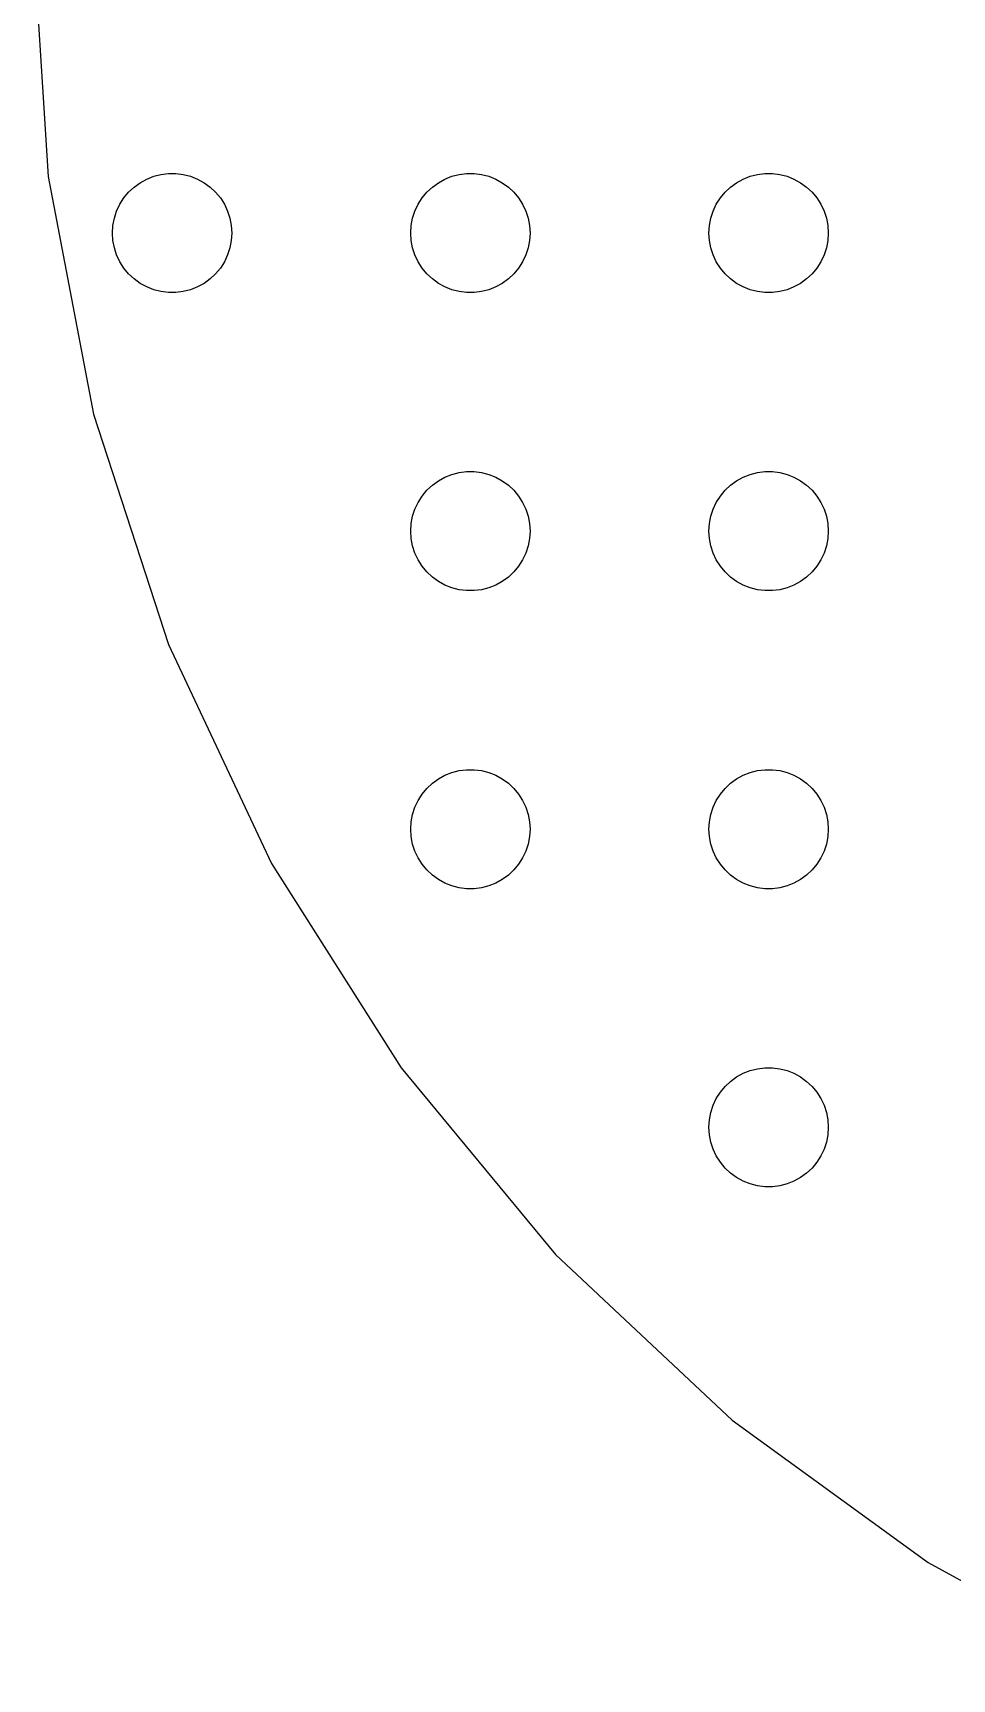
# Model space of a CAD drawing. Header units: metres. Extents: x -97 to 97, y -97 to 97.
# Drawn here: x -97 to -50.8, y -87.8 to -4.9 of the extents above; entities that cross this region are included whole.
import ezdxf

# ---------------------------------------------------------------- set-up
doc = ezdxf.new("R2010")
doc.units = ezdxf.units.M

msp = doc.modelspace()

# ---------------------------------------------------------------- linework, layer by layer
for p, q in [((-97, 0), (-96.2351, -12.1573)), ((-96.2351, -12.1573), (-93.9526, -24.1229)), ((-91.6075, -12.467), (-91.2773, -12.2855)), ((-91.2773, -12.2855), (-90.927, -12.1468)), ((-90.927, -12.1468), (-90.5621, -12.0531)), ((-90.5621, -12.0531), (-90.1884, -12.0059)), ((-90.1884, -12.0059), (-89.8116, -12.0059)), ((-89.8116, -12.0059), (-89.4379, -12.0531)), ((-89.4379, -12.0531), (-89.073, -12.1468)), ((-89.073, -12.1468), (-88.7227, -12.2855)), ((-88.7227, -12.2855), (-88.3925, -12.467)), ((-76.6075, -12.467), (-76.2773, -12.2855)), ((-76.2773, -12.2855), (-75.927, -12.1468)), ((-75.927, -12.1468), (-75.5621, -12.0531)), ((-75.5621, -12.0531), (-75.1884, -12.0059)), ((-75.1884, -12.0059), (-74.8116, -12.0059)), ((-74.8116, -12.0059), (-74.4379, -12.0531)), ((-74.4379, -12.0531), (-74.073, -12.1468)), ((-74.073, -12.1468), (-73.7227, -12.2855)), ((-73.7227, -12.2855), (-73.3925, -12.467)), ((-61.6075, -12.467), (-61.2773, -12.2855)), ((-61.2773, -12.2855), (-60.927, -12.1468)), ((-60.927, -12.1468), (-60.5621, -12.0531)), ((-60.5621, -12.0531), (-60.1884, -12.0059)), ((-60.1884, -12.0059), (-59.8116, -12.0059)), ((-59.8116, -12.0059), (-59.4379, -12.0531)), ((-59.4379, -12.0531), (-59.0729, -12.1468)), ((-59.0729, -12.1468), (-58.7227, -12.2855)), ((-58.7227, -12.2855), (-58.3925, -12.467)), ((-92.6289, -13.5547), (-92.427, -13.2366)), ((-92.427, -13.2366), (-92.1869, -12.9464)), ((-92.1869, -12.9464), (-91.9123, -12.6884)), ((-91.9123, -12.6884), (-91.6075, -12.467)), ((-88.3925, -12.467), (-88.0877, -12.6884)), ((-88.0877, -12.6884), (-87.8131, -12.9464)), ((-87.8131, -12.9464), (-87.573, -13.2366)), ((-87.573, -13.2366), (-87.3711, -13.5547)), ((-77.6289, -13.5547), (-77.427, -13.2366)), ((-77.427, -13.2366), (-77.1869, -12.9464)), ((-77.1869, -12.9464), (-76.9123, -12.6884)), ((-76.9123, -12.6884), (-76.6075, -12.467)), ((-73.3925, -12.467), (-73.0877, -12.6884)), ((-73.0877, -12.6884), (-72.8131, -12.9464)), ((-72.8131, -12.9464), (-72.573, -13.2366)), ((-72.573, -13.2366), (-72.3711, -13.5547)), ((-62.6289, -13.5547), (-62.427, -13.2366)), ((-62.427, -13.2366), (-62.1869, -12.9464)), ((-62.1869, -12.9464), (-61.9123, -12.6884)), ((-61.9123, -12.6884), (-61.6075, -12.467)), ((-58.3925, -12.467), (-58.0877, -12.6884)), ((-58.0877, -12.6884), (-57.8131, -12.9464)), ((-57.8131, -12.9464), (-57.5729, -13.2366)), ((-57.5729, -13.2366), (-57.3711, -13.5547)), ((-92.9057, -14.2539), (-92.7893, -13.8956)), ((-92.7893, -13.8956), (-92.6289, -13.5547)), ((-87.3711, -13.5547), (-87.2107, -13.8956)), ((-87.2107, -13.8956), (-87.0943, -14.2539)), ((-77.9057, -14.2539), (-77.7893, -13.8956)), ((-77.7893, -13.8956), (-77.6289, -13.5547)), ((-72.3711, -13.5547), (-72.2107, -13.8956)), ((-72.2107, -13.8956), (-72.0943, -14.2539)), ((-62.9057, -14.2539), (-62.7893, -13.8956)), ((-62.7893, -13.8956), (-62.6289, -13.5547)), ((-57.3711, -13.5547), (-57.2107, -13.8956)), ((-57.2107, -13.8956), (-57.0942, -14.2539)), ((-93, -15), (-92.9763, -14.624)), ((-92.9763, -14.624), (-92.9057, -14.2539)), ((-87.0943, -14.2539), (-87.0237, -14.624)), ((-87.0237, -14.624), (-87, -15)), ((-78, -15), (-77.9763, -14.624)), ((-77.9763, -14.624), (-77.9057, -14.2539)), ((-72.0943, -14.2539), (-72.0237, -14.624)), ((-72.0237, -14.624), (-72, -15)), ((-63, -15), (-62.9763, -14.624)), ((-62.9763, -14.624), (-62.9057, -14.2539)), ((-57.0942, -14.2539), (-57.0237, -14.624)), ((-57.0237, -14.624), (-57, -15)), ((-92.9763, -15.376), (-93, -15)), ((-92.9057, -15.7461), (-92.9763, -15.376)), ((-87.0237, -15.376), (-87.0943, -15.7461)), ((-87, -15), (-87.0237, -15.376)), ((-77.9763, -15.376), (-78, -15)), ((-77.9057, -15.7461), (-77.9763, -15.376)), ((-72.0237, -15.376), (-72.0943, -15.7461)), ((-72, -15), (-72.0237, -15.376)), ((-62.9763, -15.376), (-63, -15)), ((-62.9057, -15.7461), (-62.9763, -15.376)), ((-57.0237, -15.376), (-57.0942, -15.7461)), ((-57, -15), (-57.0237, -15.376)), ((-92.7893, -16.1044), (-92.9057, -15.7461)), ((-92.6289, -16.4453), (-92.7893, -16.1044)), ((-92.427, -16.7634), (-92.6289, -16.4453)), ((-87.3711, -16.4453), (-87.573, -16.7634)), ((-87.2107, -16.1044), (-87.3711, -16.4453)), ((-87.0943, -15.7461), (-87.2107, -16.1044)), ((-77.7893, -16.1044), (-77.9057, -15.7461)), ((-77.6289, -16.4453), (-77.7893, -16.1044)), ((-77.427, -16.7634), (-77.6289, -16.4453)), ((-72.3711, -16.4453), (-72.573, -16.7634)), ((-72.2107, -16.1044), (-72.3711, -16.4453)), ((-72.0943, -15.7461), (-72.2107, -16.1044)), ((-62.7893, -16.1044), (-62.9057, -15.7461)), ((-62.6289, -16.4453), (-62.7893, -16.1044)), ((-62.427, -16.7634), (-62.6289, -16.4453)), ((-57.3711, -16.4453), (-57.5729, -16.7634)), ((-57.2107, -16.1044), (-57.3711, -16.4453)), ((-57.0942, -15.7461), (-57.2107, -16.1044)), ((-92.1869, -17.0536), (-92.427, -16.7634)), ((-91.9123, -17.3115), (-92.1869, -17.0536)), ((-91.6075, -17.533), (-91.9123, -17.3115)), ((-88.0877, -17.3115), (-88.3925, -17.533)), ((-87.8131, -17.0536), (-88.0877, -17.3115)), ((-87.573, -16.7634), (-87.8131, -17.0536)), ((-77.1869, -17.0536), (-77.427, -16.7634)), ((-76.9123, -17.3115), (-77.1869, -17.0536)), ((-76.6075, -17.533), (-76.9123, -17.3115)), ((-73.0877, -17.3115), (-73.3925, -17.533)), ((-72.8131, -17.0536), (-73.0877, -17.3115)), ((-72.573, -16.7634), (-72.8131, -17.0536)), ((-62.1869, -17.0536), (-62.427, -16.7634)), ((-61.9123, -17.3115), (-62.1869, -17.0536)), ((-61.6075, -17.533), (-61.9123, -17.3115)), ((-58.0877, -17.3115), (-58.3925, -17.533)), ((-57.8131, -17.0536), (-58.0877, -17.3115)), ((-57.5729, -16.7634), (-57.8131, -17.0536)), ((-91.2773, -17.7145), (-91.6075, -17.533)), ((-90.927, -17.8532), (-91.2773, -17.7145)), ((-90.5621, -17.9469), (-90.927, -17.8532)), ((-90.1884, -17.9941), (-90.5621, -17.9469)), ((-89.8116, -17.9941), (-90.1884, -17.9941)), ((-89.4379, -17.9469), (-89.8116, -17.9941)), ((-89.073, -17.8532), (-89.4379, -17.9469)), ((-88.7227, -17.7145), (-89.073, -17.8532)), ((-88.3925, -17.533), (-88.7227, -17.7145)), ((-76.2773, -17.7145), (-76.6075, -17.533)), ((-75.927, -17.8532), (-76.2773, -17.7145)), ((-75.5621, -17.9469), (-75.927, -17.8532)), ((-75.1884, -17.9941), (-75.5621, -17.9469)), ((-74.8116, -17.9941), (-75.1884, -17.9941)), ((-74.4379, -17.9469), (-74.8116, -17.9941)), ((-74.073, -17.8532), (-74.4379, -17.9469)), ((-73.7227, -17.7145), (-74.073, -17.8532)), ((-73.3925, -17.533), (-73.7227, -17.7145)), ((-61.2773, -17.7145), (-61.6075, -17.533)), ((-60.927, -17.8532), (-61.2773, -17.7145)), ((-60.5621, -17.9469), (-60.927, -17.8532)), ((-60.1884, -17.9941), (-60.5621, -17.9469)), ((-59.8116, -17.9941), (-60.1884, -17.9941)), ((-59.4379, -17.9469), (-59.8116, -17.9941)), ((-59.0729, -17.8532), (-59.4379, -17.9469)), ((-58.7227, -17.7145), (-59.0729, -17.8532)), ((-58.3925, -17.533), (-58.7227, -17.7145)), ((-93.9526, -24.1229), (-90.1883, -35.7081)), ((-76.6075, -27.467), (-76.2773, -27.2855)), ((-76.2773, -27.2855), (-75.927, -27.1468)), ((-75.927, -27.1468), (-75.5621, -27.0531)), ((-75.5621, -27.0531), (-75.1884, -27.0059)), ((-75.1884, -27.0059), (-74.8116, -27.0059)), ((-74.8116, -27.0059), (-74.4379, -27.0531)), ((-74.4379, -27.0531), (-74.073, -27.1468)), ((-74.073, -27.1468), (-73.7227, -27.2855)), ((-73.7227, -27.2855), (-73.3925, -27.467)), ((-61.6075, -27.467), (-61.2773, -27.2855)), ((-61.2773, -27.2855), (-60.927, -27.1468)), ((-60.927, -27.1468), (-60.5621, -27.0531)), ((-60.5621, -27.0531), (-60.1884, -27.0059)), ((-60.1884, -27.0059), (-59.8116, -27.0059)), ((-59.8116, -27.0059), (-59.4379, -27.0531)), ((-59.4379, -27.0531), (-59.0729, -27.1468)), ((-59.0729, -27.1468), (-58.7227, -27.2855)), ((-58.7227, -27.2855), (-58.3925, -27.467)), ((-77.427, -28.2366), (-77.1869, -27.9464)), ((-77.1869, -27.9464), (-76.9123, -27.6884)), ((-76.9123, -27.6884), (-76.6075, -27.467)), ((-73.3925, -27.467), (-73.0877, -27.6884)), ((-73.0877, -27.6884), (-72.8131, -27.9464)), ((-72.8131, -27.9464), (-72.573, -28.2366)), ((-62.427, -28.2366), (-62.1869, -27.9464)), ((-62.1869, -27.9464), (-61.9123, -27.6884)), ((-61.9123, -27.6884), (-61.6075, -27.467)), ((-58.3925, -27.467), (-58.0877, -27.6884)), ((-58.0877, -27.6884), (-57.8131, -27.9464)), ((-57.8131, -27.9464), (-57.5729, -28.2366)), ((-77.9057, -29.2539), (-77.7893, -28.8956)), ((-77.7893, -28.8956), (-77.6289, -28.5547)), ((-77.6289, -28.5547), (-77.427, -28.2366)), ((-72.573, -28.2366), (-72.3711, -28.5547)), ((-72.3711, -28.5547), (-72.2107, -28.8956)), ((-72.2107, -28.8956), (-72.0943, -29.2539)), ((-62.9057, -29.2539), (-62.7893, -28.8956)), ((-62.7893, -28.8956), (-62.6289, -28.5547)), ((-62.6289, -28.5547), (-62.427, -28.2366)), ((-57.5729, -28.2366), (-57.3711, -28.5547)), ((-57.3711, -28.5547), (-57.2107, -28.8956)), ((-57.2107, -28.8956), (-57.0942, -29.2539)), ((-78, -30), (-77.9763, -29.624)), ((-77.9763, -29.624), (-77.9057, -29.2539)), ((-72.0943, -29.2539), (-72.0237, -29.624)), ((-72.0237, -29.624), (-72, -30)), ((-63, -30), (-62.9763, -29.624)), ((-62.9763, -29.624), (-62.9057, -29.2539)), ((-57.0942, -29.2539), (-57.0237, -29.624)), ((-57.0237, -29.624), (-57, -30)), ((-77.9763, -30.376), (-78, -30)), ((-77.9057, -30.7461), (-77.9763, -30.376)), ((-72.0237, -30.376), (-72.0943, -30.7461)), ((-72, -30), (-72.0237, -30.376)), ((-62.9763, -30.376), (-63, -30)), ((-62.9057, -30.7461), (-62.9763, -30.376)), ((-57.0237, -30.376), (-57.0942, -30.7461)), ((-57, -30), (-57.0237, -30.376)), ((-77.7893, -31.1044), (-77.9057, -30.7461)), ((-77.6289, -31.4453), (-77.7893, -31.1044)), ((-77.427, -31.7634), (-77.6289, -31.4453)), ((-72.3711, -31.4453), (-72.573, -31.7634)), ((-72.2107, -31.1044), (-72.3711, -31.4453)), ((-72.0943, -30.7461), (-72.2107, -31.1044)), ((-62.7893, -31.1044), (-62.9057, -30.7461)), ((-62.6289, -31.4453), (-62.7893, -31.1044)), ((-62.427, -31.7634), (-62.6289, -31.4453)), ((-57.3711, -31.4453), (-57.5729, -31.7634)), ((-57.2107, -31.1044), (-57.3711, -31.4453)), ((-57.0942, -30.7461), (-57.2107, -31.1044)), ((-77.1869, -32.0536), (-77.427, -31.7634)), ((-76.9123, -32.3115), (-77.1869, -32.0536)), ((-72.8131, -32.0536), (-73.0877, -32.3115)), ((-72.573, -31.7634), (-72.8131, -32.0536)), ((-62.1869, -32.0536), (-62.427, -31.7634)), ((-61.9123, -32.3115), (-62.1869, -32.0536)), ((-57.8131, -32.0536), (-58.0877, -32.3115)), ((-57.5729, -31.7634), (-57.8131, -32.0536)), ((-76.6075, -32.533), (-76.9123, -32.3115)), ((-76.2773, -32.7145), (-76.6075, -32.533)), ((-75.927, -32.8532), (-76.2773, -32.7145)), ((-75.5621, -32.9469), (-75.927, -32.8532)), ((-75.1884, -32.9941), (-75.5621, -32.9469)), ((-74.8116, -32.9941), (-75.1884, -32.9941)), ((-74.4379, -32.9469), (-74.8116, -32.9941)), ((-74.073, -32.8532), (-74.4379, -32.9469)), ((-73.7227, -32.7145), (-74.073, -32.8532)), ((-73.3925, -32.533), (-73.7227, -32.7145)), ((-73.0877, -32.3115), (-73.3925, -32.533)), ((-61.6075, -32.533), (-61.9123, -32.3115)), ((-61.2773, -32.7145), (-61.6075, -32.533)), ((-60.927, -32.8532), (-61.2773, -32.7145)), ((-60.5621, -32.9469), (-60.927, -32.8532)), ((-60.1884, -32.9941), (-60.5621, -32.9469)), ((-59.8116, -32.9941), (-60.1884, -32.9941)), ((-59.4379, -32.9469), (-59.8116, -32.9941)), ((-59.0729, -32.8532), (-59.4379, -32.9469)), ((-58.7227, -32.7145), (-59.0729, -32.8532)), ((-58.3925, -32.533), (-58.7227, -32.7145)), ((-58.0877, -32.3115), (-58.3925, -32.533)), ((-90.1883, -35.7081), (-85.0017, -46.7301)), ((-76.2773, -42.2855), (-75.927, -42.1468)), ((-75.927, -42.1468), (-75.5621, -42.0531)), ((-75.5621, -42.0531), (-75.1884, -42.0059)), ((-75.1884, -42.0059), (-74.8116, -42.0059)), ((-74.8116, -42.0059), (-74.4379, -42.0531)), ((-74.4379, -42.0531), (-74.073, -42.1468)), ((-74.073, -42.1468), (-73.7227, -42.2855)), ((-61.2773, -42.2855), (-60.927, -42.1468)), ((-60.927, -42.1468), (-60.5621, -42.0531)), ((-60.5621, -42.0531), (-60.1884, -42.0059)), ((-60.1884, -42.0059), (-59.8116, -42.0059)), ((-59.8116, -42.0059), (-59.4379, -42.0531)), ((-59.4379, -42.0531), (-59.0729, -42.1468)), ((-59.0729, -42.1468), (-58.7227, -42.2855)), ((-77.427, -43.2366), (-77.1869, -42.9464)), ((-77.1869, -42.9464), (-76.9123, -42.6885)), ((-76.9123, -42.6885), (-76.6075, -42.467)), ((-76.6075, -42.467), (-76.2773, -42.2855)), ((-73.7227, -42.2855), (-73.3925, -42.467)), ((-73.3925, -42.467), (-73.0877, -42.6885)), ((-73.0877, -42.6885), (-72.8131, -42.9464)), ((-72.8131, -42.9464), (-72.573, -43.2366)), ((-62.427, -43.2366), (-62.1869, -42.9464)), ((-62.1869, -42.9464), (-61.9123, -42.6885)), ((-61.9123, -42.6885), (-61.6075, -42.467)), ((-61.6075, -42.467), (-61.2773, -42.2855)), ((-58.7227, -42.2855), (-58.3925, -42.467)), ((-58.3925, -42.467), (-58.0877, -42.6885)), ((-58.0877, -42.6885), (-57.8131, -42.9464)), ((-57.8131, -42.9464), (-57.5729, -43.2366)), ((-77.9057, -44.2539), (-77.7893, -43.8956)), ((-77.7893, -43.8956), (-77.6289, -43.5547)), ((-77.6289, -43.5547), (-77.427, -43.2366)), ((-72.573, -43.2366), (-72.3711, -43.5547)), ((-72.3711, -43.5547), (-72.2107, -43.8956)), ((-72.2107, -43.8956), (-72.0943, -44.2539)), ((-62.9057, -44.2539), (-62.7893, -43.8956)), ((-62.7893, -43.8956), (-62.6289, -43.5547)), ((-62.6289, -43.5547), (-62.427, -43.2366)), ((-57.5729, -43.2366), (-57.3711, -43.5547)), ((-57.3711, -43.5547), (-57.2107, -43.8956)), ((-57.2107, -43.8956), (-57.0942, -44.2539)), ((-78, -45), (-77.9763, -44.624)), ((-77.9763, -44.624), (-77.9057, -44.2539)), ((-72.0943, -44.2539), (-72.0237, -44.624)), ((-72.0237, -44.624), (-72, -45)), ((-63, -45), (-62.9763, -44.624)), ((-62.9763, -44.624), (-62.9057, -44.2539)), ((-57.0942, -44.2539), (-57.0237, -44.624)), ((-57.0237, -44.624), (-57, -45)), ((-77.9763, -45.376), (-78, -45)), ((-77.9057, -45.7461), (-77.9763, -45.376)), ((-72.0237, -45.376), (-72.0943, -45.7461)), ((-72, -45), (-72.0237, -45.376)), ((-62.9763, -45.376), (-63, -45)), ((-62.9057, -45.7461), (-62.9763, -45.376)), ((-57.0237, -45.376), (-57.0942, -45.7461)), ((-57, -45), (-57.0237, -45.376)), ((-77.7893, -46.1044), (-77.9057, -45.7461)), ((-77.6289, -46.4453), (-77.7893, -46.1044)), ((-72.2107, -46.1044), (-72.3711, -46.4453)), ((-72.0943, -45.7461), (-72.2107, -46.1044)), ((-62.7893, -46.1044), (-62.9057, -45.7461)), ((-62.6289, -46.4453), (-62.7893, -46.1044)), ((-57.2107, -46.1044), (-57.3711, -46.4453)), ((-57.0942, -45.7461), (-57.2107, -46.1044)), ((-85.0017, -46.7301), (-78.4746, -57.0152)), ((-77.427, -46.7634), (-77.6289, -46.4453)), ((-77.1869, -47.0536), (-77.427, -46.7634)), ((-76.9123, -47.3115), (-77.1869, -47.0536)), ((-72.8131, -47.0536), (-73.0877, -47.3115)), ((-72.573, -46.7634), (-72.8131, -47.0536)), ((-72.3711, -46.4453), (-72.573, -46.7634)), ((-62.427, -46.7634), (-62.6289, -46.4453)), ((-62.1869, -47.0536), (-62.427, -46.7634)), ((-61.9123, -47.3115), (-62.1869, -47.0536)), ((-57.8131, -47.0536), (-58.0877, -47.3115)), ((-57.5729, -46.7634), (-57.8131, -47.0536)), ((-57.3711, -46.4453), (-57.5729, -46.7634)), ((-76.6075, -47.533), (-76.9123, -47.3115)), ((-76.2773, -47.7145), (-76.6075, -47.533)), ((-75.927, -47.8532), (-76.2773, -47.7145)), ((-75.5621, -47.9469), (-75.927, -47.8532)), ((-75.1884, -47.9941), (-75.5621, -47.9469)), ((-74.8116, -47.9941), (-75.1884, -47.9941)), ((-74.4379, -47.9469), (-74.8116, -47.9941)), ((-74.073, -47.8532), (-74.4379, -47.9469)), ((-73.7227, -47.7145), (-74.073, -47.8532)), ((-73.3925, -47.533), (-73.7227, -47.7145)), ((-73.0877, -47.3115), (-73.3925, -47.533)), ((-61.6075, -47.533), (-61.9123, -47.3115)), ((-61.2773, -47.7145), (-61.6075, -47.533)), ((-60.927, -47.8532), (-61.2773, -47.7145)), ((-60.5621, -47.9469), (-60.927, -47.8532)), ((-60.1884, -47.9941), (-60.5621, -47.9469)), ((-59.8116, -47.9941), (-60.1884, -47.9941)), ((-59.4379, -47.9469), (-59.8116, -47.9941)), ((-59.0729, -47.8532), (-59.4379, -47.9469)), ((-58.7227, -47.7145), (-59.0729, -47.8532)), ((-58.3925, -47.533), (-58.7227, -47.7145)), ((-58.0877, -47.3115), (-58.3925, -47.533)), ((-78.4746, -57.0152), (-70.7099, -66.4011)), ((-61.2773, -57.2855), (-60.927, -57.1468)), ((-60.927, -57.1468), (-60.5621, -57.0531)), ((-60.5621, -57.0531), (-60.1884, -57.0059)), ((-60.1884, -57.0059), (-59.8116, -57.0059)), ((-59.8116, -57.0059), (-59.4379, -57.0531)), ((-59.4379, -57.0531), (-59.0729, -57.1468)), ((-59.0729, -57.1468), (-58.7227, -57.2855)), ((-62.427, -58.2366), (-62.1869, -57.9464)), ((-62.1869, -57.9464), (-61.9123, -57.6885)), ((-61.9123, -57.6885), (-61.6075, -57.467)), ((-61.6075, -57.467), (-61.2773, -57.2855)), ((-58.7227, -57.2855), (-58.3925, -57.467)), ((-58.3925, -57.467), (-58.0877, -57.6885)), ((-58.0877, -57.6885), (-57.8131, -57.9464)), ((-57.8131, -57.9464), (-57.5729, -58.2366)), ((-62.7893, -58.8956), (-62.6289, -58.5547)), ((-62.6289, -58.5547), (-62.427, -58.2366)), ((-57.5729, -58.2366), (-57.3711, -58.5547)), ((-57.3711, -58.5547), (-57.2107, -58.8956)), ((-63, -60), (-62.9763, -59.624)), ((-62.9763, -59.624), (-62.9057, -59.2539)), ((-62.9057, -59.2539), (-62.7893, -58.8956)), ((-57.2107, -58.8956), (-57.0942, -59.2539)), ((-57.0942, -59.2539), (-57.0237, -59.624)), ((-57.0237, -59.624), (-57, -60)), ((-62.9763, -60.376), (-63, -60)), ((-62.9057, -60.7461), (-62.9763, -60.376)), ((-57.0237, -60.376), (-57.0942, -60.7461)), ((-57, -60), (-57.0237, -60.376)), ((-62.7893, -61.1044), (-62.9057, -60.7461)), ((-62.6289, -61.4453), (-62.7893, -61.1044)), ((-57.2107, -61.1044), (-57.3711, -61.4453)), ((-57.0942, -60.7461), (-57.2107, -61.1044)), ((-62.427, -61.7634), (-62.6289, -61.4453)), ((-62.1869, -62.0536), (-62.427, -61.7634)), ((-61.9123, -62.3115), (-62.1869, -62.0536)), ((-57.8131, -62.0536), (-58.0877, -62.3115)), ((-57.5729, -61.7634), (-57.8131, -62.0536)), ((-57.3711, -61.4453), (-57.5729, -61.7634)), ((-61.6075, -62.533), (-61.9123, -62.3115)), ((-61.2773, -62.7145), (-61.6075, -62.533)), ((-60.927, -62.8532), (-61.2773, -62.7145)), ((-60.5621, -62.9469), (-60.927, -62.8532)), ((-60.1884, -62.9941), (-60.5621, -62.9469)), ((-59.4379, -62.9469), (-59.8116, -62.9941)), ((-59.0729, -62.8532), (-59.4379, -62.9469)), ((-58.7227, -62.7145), (-59.0729, -62.8532)), ((-58.3925, -62.533), (-58.7227, -62.7145)), ((-58.0877, -62.3115), (-58.3925, -62.533)), ((-59.8116, -62.9941), (-60.1884, -62.9941)), ((-70.7099, -66.4011), (-61.8301, -74.7398)), ((-61.8301, -74.7398), (-51.9752, -81.8998)), ((-51.9752, -81.8998), (-41.3006, -87.7682))]:
    msp.add_line(p, q)

doc.saveas('drawing.dxf')
